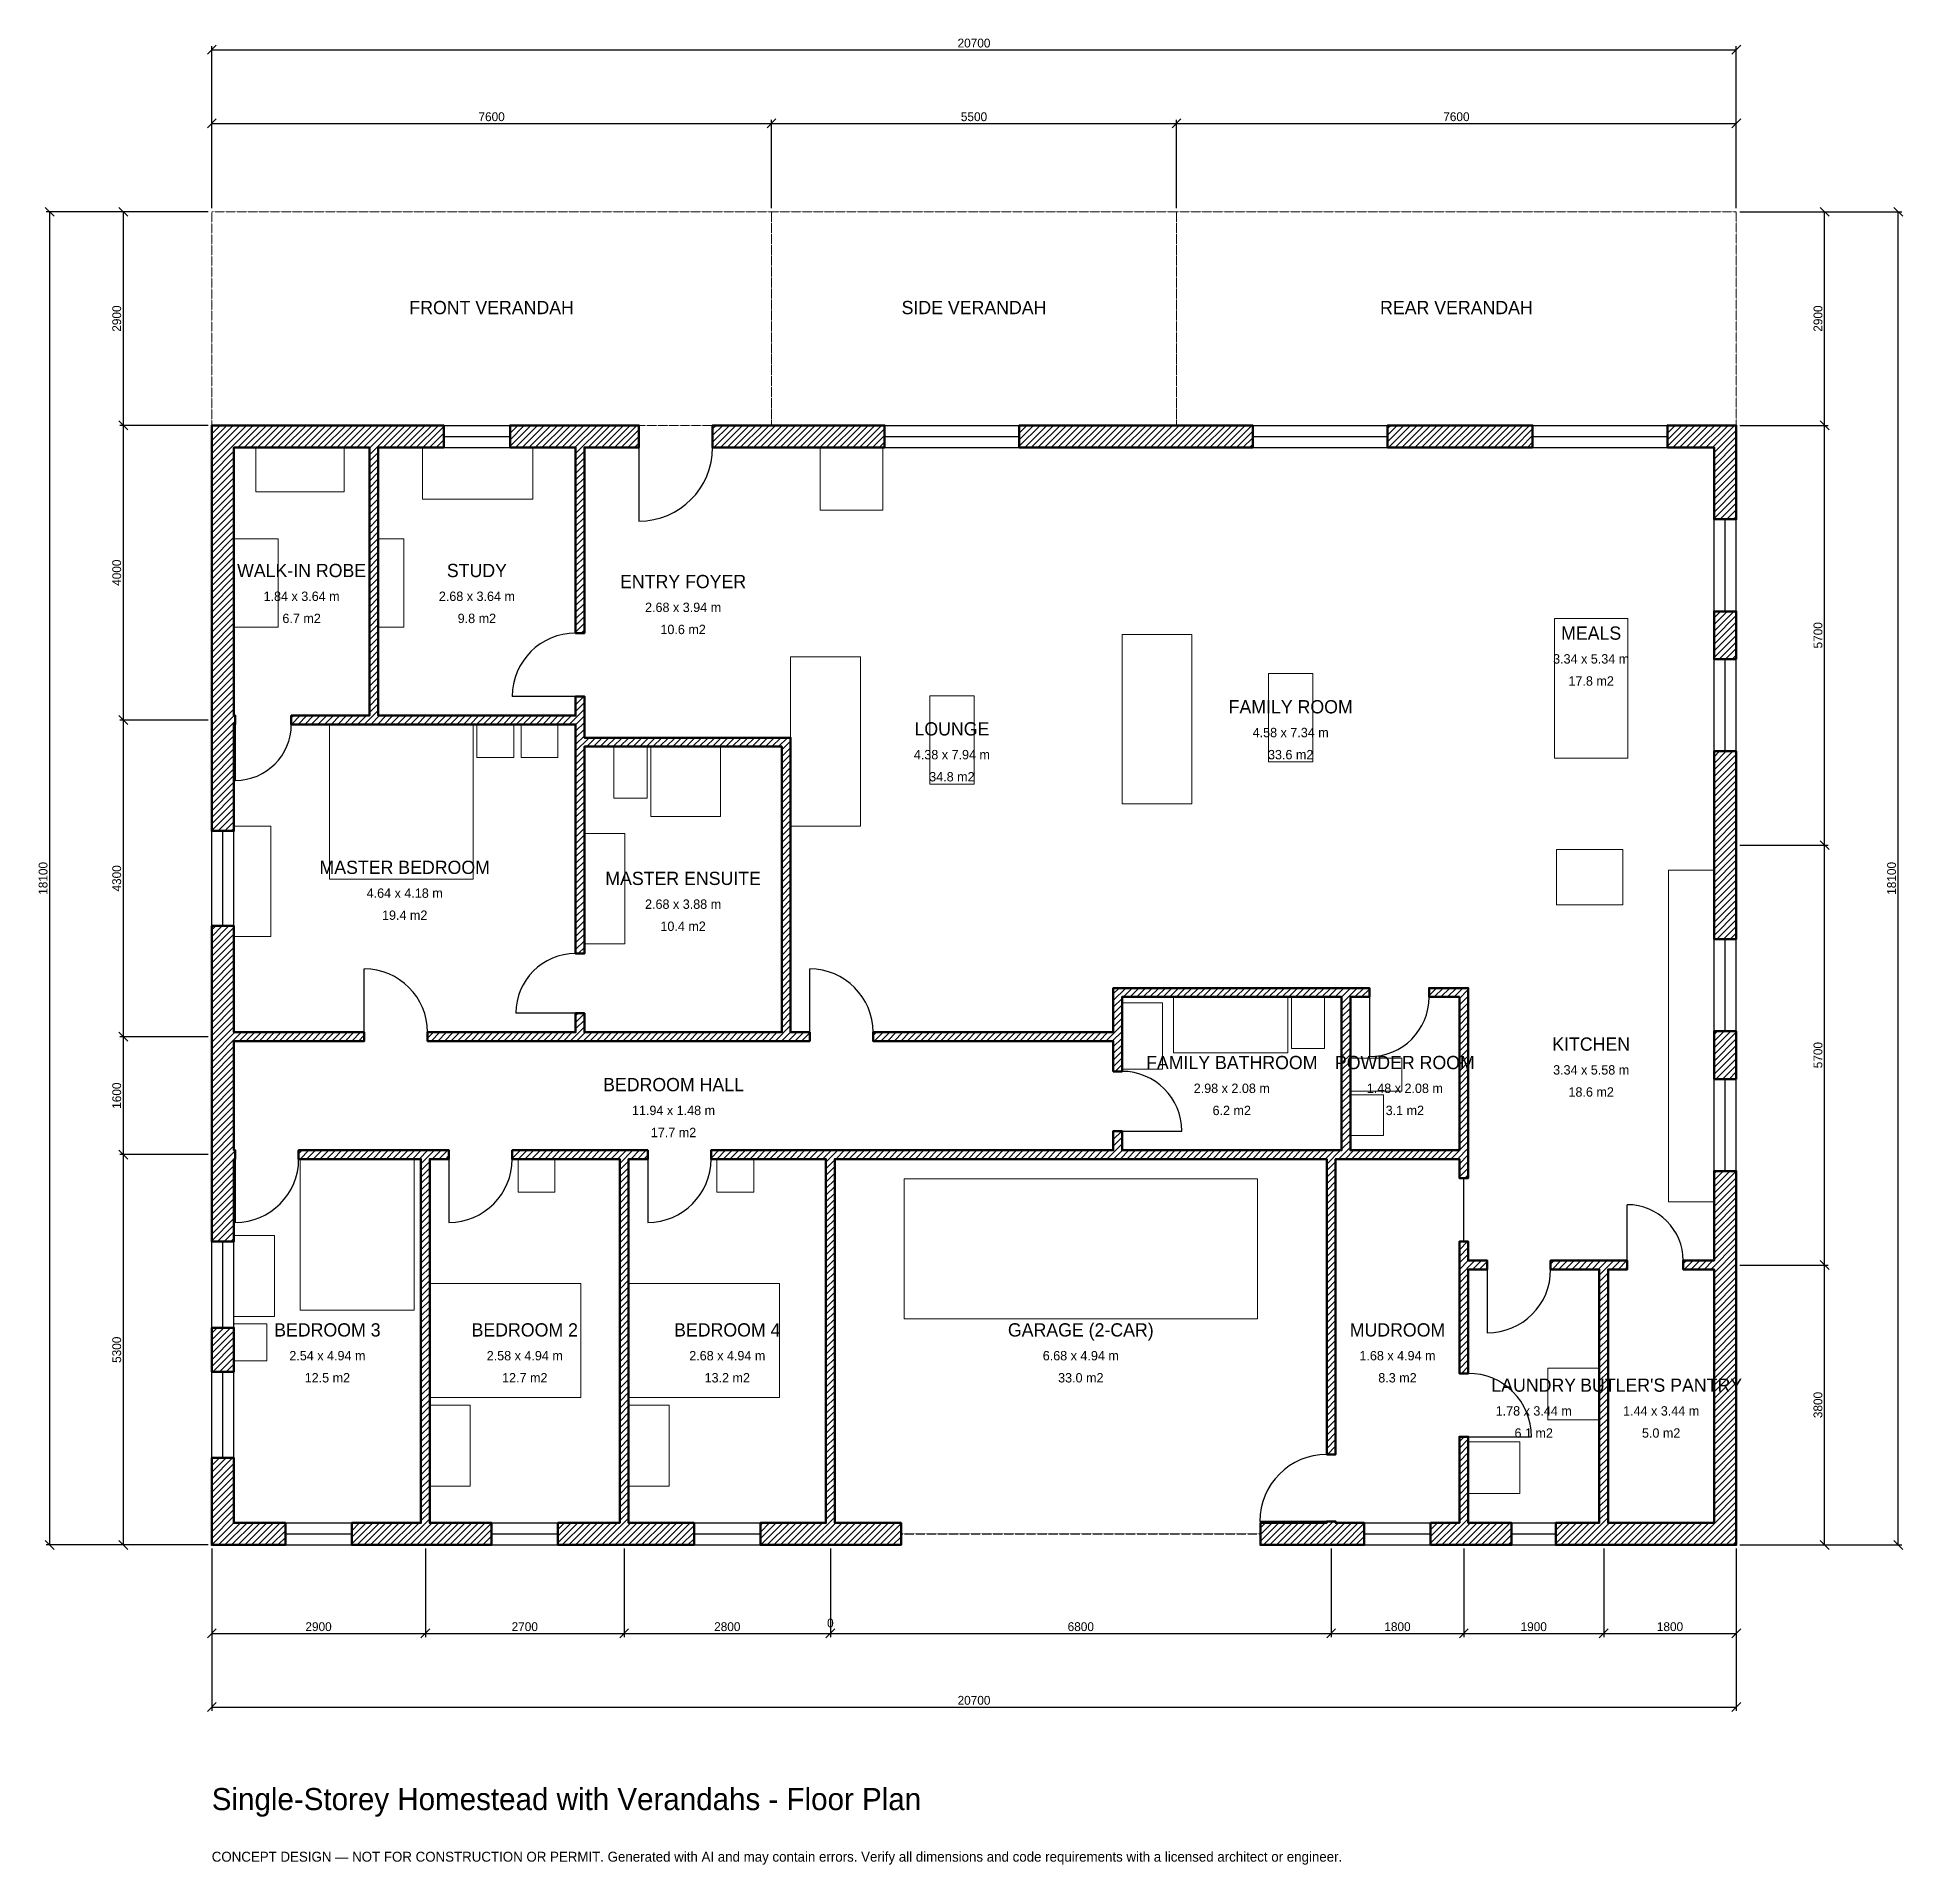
# Model space of a CAD drawing. Header units: millimetres. Extents: x -2369 to 22960, y -4341 to 20469.
import ezdxf
from ezdxf.enums import TextEntityAlignment as Align

# ---------------------------------------------------------------- set-up
doc = ezdxf.new("R2010")
doc.units = ezdxf.units.MM
doc.linetypes.add('DASHED', pattern=[1.524, 1.27, -0.254])
for name, color, linetype, lineweight in [('A-ANNO-DIMS', 1, 'Continuous', 13), ('A-ANNO-TEXT', 7, 'Continuous', 18), ('A-AREA-IDEN', 7, 'Continuous', 18), ('A-DOOR', 2, 'Continuous', 25), ('A-FLOR-FIXT', 9, 'Continuous', 13), ('A-FURN', 9, 'Continuous', 13), ('A-GLAZ', 4, 'Continuous', 25), ('A-SITE-PAVE', 8, 'Continuous', 13), ('A-WALL', 7, 'Continuous', 50), ('A-WALL-PATT', 8, 'Continuous', 13)]:
    doc.layers.add(name, color=color, linetype=linetype, lineweight=lineweight)
doc.dimstyles.new('PLAN', dxfattribs={"dimtxt": 120, "dimasz": 80, "dimexe": 50, "dimexo": 50, "dimgap": 30, "dimtad": 1, "dimdec": 0, "dimtsz": 60, "dimcen": 2.5, "dimclrd": 1, "dimclre": 1, "dimazin": 3, "dimtfac": 1, "dimtmove": 0, "dimatfit": 3})

msp = doc.modelspace()

# ---------------------------------------------------------------- hatches: boundary and pattern name
at = {"layer": 'A-WALL-PATT'}
h = msp.add_hatch(dxfattribs=at)
h.set_pattern_fill('ANSI31', color=8, scale=20)
h.paths.add_polyline_path([(5450, 0), (4700, 0), (4700, 300), (5450, 300), (5540, 300), (5540, 5240), (4080, 5240), (4080, 5360), (5540, 5360), (5660, 5360), (5920, 5360), (5920, 5240), (5660, 5240), (5660, 300), (5750, 300), (6550, 300), (6550, 0), (5750, 0), (5660, 0), (5660, -0.001), (5540, -0.001), (5540, 0), (5450, 0)])
h.paths.add_polyline_path([(3050, 0), (2960, 0), (2960, -0.001), (2840, -0.001), (2840, 0), (2750, 0), (1900, 0), (1900, 300), (2750, 300), (2840, 300), (2840, 5240), (1180, 5240), (1180, 5360), (2840, 5360), (2960, 5360), (3220, 5360), (3220, 5240), (2960, 5240), (2960, 300), (3050, 300), (3800, 300), (3800, 0), (3050, 0)])
h.paths.add_polyline_path([(300, 0), (300, -0.001), (0, -0.001), (0, 0), (-0.001, 0), (-0.001, 300), (0, 300), (0, 1181.667), (300, 1181.667), (300, 300), (1000, 300), (1000, 0), (300, 0)])
h.paths.add_polyline_path([(0, 2948.333), (300, 2948.333), (300, 2351.667), (0, 2351.667), (0, 2948.333)])
h.paths.add_polyline_path([(0, 5150), (0, 5240), (-0.001, 5240), (-0.001, 5360), (0, 5360), (0, 5450), (0, 6750), (0, 6840), (-0.001, 6840), (-0.001, 6960), (0, 6960), (0, 7050), (0, 8405), (300, 8405), (300, 7050), (300, 6960), (2070, 6960), (2070, 6840), (300, 6840), (300, 6750), (300, 5450), (300, 5360), (320, 5360), (320, 5240), (300, 5240), (300, 5150), (300, 4118.333), (0, 4118.333), (0, 5150)])
h.paths.add_polyline_path([(0, 11050), (0, 11140), (-0.001, 11140), (-0.001, 11260), (0, 11260), (0, 11350), (0, 14900), (-0.001, 14900), (-0.001, 15200), (0, 15200), (0, 15200.001), (300, 15200.001), (300, 15200), (2050, 15200), (2140, 15200), (2140, 15200.001), (2260, 15200.001), (2260, 15200), (2350, 15200), (3150, 15200), (3150, 14900), (2350, 14900), (2260, 14900), (2260, 11260), (4940, 11260), (4940, 11520), (5060, 11520), (5060, 11260), (5060, 11140), (5060, 10960), (7740, 10960), (7860, 10960), (7860, 10840), (7860, 6960), (8120, 6960), (8120, 6840), (7860, 6840), (7740, 6840), (5060, 6840), (4940, 6840), (2930, 6840), (2930, 6960), (4940, 6960), (4940, 7220), (5060, 7220), (5060, 6960), (7740, 6960), (7740, 10840), (5060, 10840), (5060, 8030), (4940, 8030), (4940, 10840), (4940, 10960), (4940, 11140), (2260, 11140), (2140, 11140), (1080, 11140), (1080, 11260), (2140, 11260), (2140, 14900), (2050, 14900), (300, 14900), (300, 11350), (300, 11260), (320, 11260), (320, 11140), (300, 11140), (300, 11050), (300, 9695), (0, 9695), (0, 11050)])
h.paths.add_polyline_path([(4850, 15200), (4940, 15200), (4940, 15200.001), (5060, 15200.001), (5060, 15200), (5150, 15200), (5800, 15200), (5800, 14900), (5150, 14900), (5060, 14900), (5060, 12380), (4940, 12380), (4940, 14900), (4850, 14900), (4050, 14900), (4050, 15200), (4850, 15200)])
h.paths.add_polyline_path([(7450, 15200), (7650, 15200), (7650, 15200), (9135, 15200), (9135, 14900), (7950, 14900), (7950, 14900), (7750, 14900), (7450, 14900), (6800, 14900), (6800, 15200), (7450, 15200)])
h.paths.add_polyline_path([(12450, 15200), (12450, 15200), (12950, 15200), (13250, 15200), (14135, 15200), (14135, 14900), (13250, 14900), (12950, 14900), (12150, 14900), (12150, 14900), (10965, 14900), (10965, 15200), (12450, 15200)])
h.paths.add_polyline_path([(16850, 15200), (17150, 15200), (17935, 15200), (17935, 14900), (17150, 14900), (16850, 14900), (15965, 14900), (15965, 15200), (16850, 15200)])
h.paths.add_polyline_path([(20400, 15200), (20400, 15200.001), (20700, 15200.001), (20700, 15200), (20700.001, 15200), (20700.001, 14900), (20700, 14900), (20700, 13925), (20400, 13925), (20400, 14900), (19765, 14900), (19765, 15200), (20400, 15200)])
h.paths.add_polyline_path([(20700, 12025), (20400, 12025), (20400, 12675), (20700, 12675), (20700, 12025)])
h.paths.add_polyline_path([(20700, 9650), (20700, 9350), (20700, 8225), (20400, 8225), (20400, 9350), (20400, 9650), (20400, 10775), (20700, 10775), (20700, 9650)])
h.paths.add_polyline_path([(20700, 6325), (20400, 6325), (20400, 6975), (20700, 6975), (20700, 6325)])
h.paths.add_polyline_path([(20700, 3950), (20700, 3860), (20700.001, 3860), (20700.001, 3740), (20700, 3740), (20700, 3650), (20700, 300), (20700.001, 300), (20700.001, 0), (20700, 0), (20700, -0.001), (20400, -0.001), (20400, 0), (19050, 0), (18960, 0), (18960, -0.001), (18840, -0.001), (18840, 0), (18750, 0), (18250, 0), (18250, 300), (18750, 300), (18840, 300), (18840, 3740), (18180, 3740), (18180, 3860), (18840, 3860), (18960, 3860), (19220, 3860), (19220, 3740), (18960, 3740), (18960, 300), (19050, 300), (20400, 300), (20400, 3650), (20400, 3740), (19980, 3740), (19980, 3860), (20400, 3860), (20400, 3950), (20400, 5075), (20700, 5075), (20700, 3950)])
h.paths.add_polyline_path([(17150, 0), (17060, 0), (17060, -0.001), (16940, -0.001), (16940, 0), (16850, 0), (16550, 0), (16550, 300), (16850, 300), (16940, 300), (16940, 1470), (17060, 1470), (17060, 300), (17150, 300), (17650, 300), (17650, 0), (17150, 0)])
h.paths.add_polyline_path([(15350, 0), (15260, 0), (15260, -0.001), (15140, -0.001), (15140, 0), (15050, 0), (14240, 0), (14240, 300), (15050, 300), (15140, 300), (15140, 320), (15260, 320), (15260, 300), (15350, 300), (15650, 300), (15650, 0), (15350, 0)])
h.paths.add_polyline_path([(8550, 0), (8460, 0), (8460, -0.001), (8340, -0.001), (8340, 0), (8250, 0), (7450, 0), (7450, 300), (8250, 300), (8340, 300), (8340, 5240), (6780, 5240), (6780, 5360), (8340, 5360), (8340, 5360), (8460, 5360), (12240, 5360), (12240, 5620), (12360, 5620), (12360, 5360), (15140, 5360), (15260, 5360), (15340, 5360), (15340, 7440), (12360, 7440), (12360, 6960), (12360, 6840), (12360, 6430), (12240, 6430), (12240, 6840), (8980, 6840), (8980, 6960), (12240, 6960), (12240, 7440), (12240, 7560), (12360, 7560), (15340, 7560), (15460, 7560), (15720, 7560), (15720, 7440), (15460, 7440), (15460, 5360), (16940, 5360), (16940, 7440), (16530, 7440), (16530, 7560), (16940, 7560), (17060, 7560), (17060, 7440), (17060, 5360), (17060, 5240), (17060, 4980), (16940, 4980), (16940, 5240), (15460, 5240), (15340, 5240), (15260, 5240), (15260, 1230), (15140, 1230), (15140, 5240), (12360, 5240), (12240, 5240), (8460, 5240), (8460, 300), (8550, 300), (9360, 300), (9360, 0), (8550, 0)])
h.paths.add_polyline_path([(17060, 3860), (17320, 3860), (17320, 3740), (17060, 3740), (17060, 2330), (16940, 2330), (16940, 3740), (16940, 3860), (16940, 4120), (17060, 4120), (17060, 3860)])

# ---------------------------------------------------------------- linework, layer by layer
at = {"layer": 'A-DOOR'}
for p, q in [((5800, 14900), (5800, 13900)), ((4940, 11520), (4080, 11520)), ((320, 11140), (320, 10380)), ((2070, 6960), (2070, 7820)), ((8120, 6960), (8120, 7820)), ((15720, 7440), (15720, 6630)), ((4940, 7220), (4130, 7220)), ((12360, 5620), (13170, 5620)), ((320, 5240), (320, 4380)), ((3220, 5240), (3220, 4380)), ((5920, 5240), (5920, 4380)), ((17000, 4120), (17000, 4980)), ((19220, 3860), (19220, 4620)), ((17320, 3740), (17320, 2880)), ((17060, 1470), (17920, 1470)), ((15140, 320), (14230, 320))]:
    msp.add_line(p, q, dxfattribs=at)
at = {"layer": 'A-DOOR', "linetype": 'DASHED'}
msp.add_line((9360, 150), (14240, 150), dxfattribs=at)
at = {"layer": 'A-DOOR'}
for centre, radius, start, end in [((5800, 14900), 1000, 270, 360), ((4940, 11520), 860, 90, 180), ((320, 11140), 760, 270, 360), ((4940, 7220), 810, 90, 180), ((2070, 6960), 860, 0, 90), ((8120, 6960), 860, 0, 90), ((15720, 7440), 810, 270, 360), ((12360, 5620), 810, 0, 90), ((320, 5240), 860, 270, 360), ((3220, 5240), 860, 270, 360), ((5920, 5240), 860, 270, 360), ((19220, 3860), 760, 0, 90), ((17320, 3740), 860, 270, 360), ((17060, 1470), 860, 0, 90), ((15140, 320), 910, 90, 180)]:
    msp.add_arc(centre, radius, start, end, dxfattribs=at)
at = {"layer": 'A-FLOR-FIXT'}
for points in [[(5460, 10140), (5910, 10140), (5910, 10840), (5460, 10840)], [(5960, 9890), (6910, 9890), (6910, 10840), (5960, 10840)], [(5060, 8160), (5610, 8160), (5610, 9660), (5060, 9660)], [(19780, 4660), (20400, 4660), (20400, 9160), (19780, 9160)], [(12360, 6460), (12910, 6460), (12910, 7360), (12360, 7360)], [(13060, 6680), (14610, 6680), (14610, 7440), (13060, 7440)], [(14660, 6740), (15110, 6740), (15110, 7440), (14660, 7440)], [(15460, 6160), (16160, 6160), (16160, 6610), (15460, 6610)], [(15460, 5560), (15910, 5560), (15910, 6110), (15460, 6110)]]:
    msp.add_lwpolyline(points, close=True, dxfattribs=at)
at = {"layer": 'A-FURN'}
for points in [[(600, 14300), (1800, 14300), (1800, 14900), (600, 14900)], [(2860, 14200), (4360, 14200), (4360, 14900), (2860, 14900)], [(8260, 14050), (9110, 14050), (9110, 14900), (8260, 14900)], [(300, 12460), (900, 12460), (900, 13660), (300, 13660)], [(2260, 12460), (2610, 12460), (2610, 13660), (2260, 13660)], [(18230, 10680), (19230, 10680), (19230, 12580), (18230, 12580)], [(12360, 10060), (13310, 10060), (13310, 12360), (12360, 12360)], [(7860, 9760), (8810, 9760), (8810, 12060), (7860, 12060)], [(14350, 10630), (14950, 10630), (14950, 11830), (14350, 11830)], [(9750, 10330), (10350, 10330), (10350, 11530), (9750, 11530)], [(1600, 9040), (3550, 9040), (3550, 11140), (1600, 11140)], [(3600, 10690), (4100, 10690), (4100, 11140), (3600, 11140)], [(4200, 10690), (4700, 10690), (4700, 11140), (4200, 11140)], [(300, 8260), (800, 8260), (800, 9760), (300, 9760)], [(18260, 8690), (19160, 8690), (19160, 9440), (18260, 9440)], [(1200, 3190), (2750, 3190), (2750, 5240), (1200, 5240)], [(4160, 4790), (4660, 4790), (4660, 5240), (4160, 5240)], [(6860, 4790), (7360, 4790), (7360, 5240), (6860, 5240)], [(9400, 3070), (14200, 3070), (14200, 4970), (9400, 4970)], [(300, 3100), (850, 3100), (850, 4200), (300, 4200)], [(2960, 2000), (5010, 2000), (5010, 3550), (2960, 3550)], [(5660, 2000), (7710, 2000), (7710, 3550), (5660, 3550)], [(300, 2500), (750, 2500), (750, 3000), (300, 3000)], [(18140, 1700), (18840, 1700), (18840, 2400), (18140, 2400)], [(2960, 800), (3510, 800), (3510, 1900), (2960, 1900)], [(5660, 800), (6210, 800), (6210, 1900), (5660, 1900)], [(17060, 700), (17760, 700), (17760, 1400), (17060, 1400)]]:
    msp.add_lwpolyline(points, close=True, dxfattribs=at)
at = {"layer": 'A-GLAZ'}
for p, q in [((3150, 15200), (4050, 15200)), ((9135, 15200), (10965, 15200)), ((14135, 15200), (15965, 15200)), ((17935, 15200), (19765, 15200)), ((3150, 15050), (4050, 15050)), ((9135, 15050), (10965, 15050)), ((14135, 15050), (15965, 15050)), ((17935, 15050), (19765, 15050)), ((3150, 14900), (4050, 14900)), ((9135, 14900), (10965, 14900)), ((14135, 14900), (15965, 14900)), ((17935, 14900), (19765, 14900)), ((20400, 12675), (20400, 13925)), ((20550, 12675), (20550, 13925)), ((20700, 12675), (20700, 13925)), ((20400, 10775), (20400, 12025)), ((20550, 10775), (20550, 12025)), ((20700, 10775), (20700, 12025)), ((0, 8405), (0, 9695)), ((150, 8405), (150, 9695)), ((300, 8405), (300, 9695)), ((20400, 6975), (20400, 8225)), ((20550, 6975), (20550, 8225)), ((20700, 6975), (20700, 8225)), ((20400, 5075), (20400, 6325)), ((20550, 5075), (20550, 6325)), ((20700, 5075), (20700, 6325)), ((0, 2948.333), (0, 4118.333)), ((150, 2948.333), (150, 4118.333)), ((300, 2948.333), (300, 4118.333)), ((0, 1181.667), (0, 2351.667)), ((150, 1181.667), (150, 2351.667)), ((300, 1181.667), (300, 2351.667)), ((1000, 300), (1900, 300)), ((3800, 300), (4700, 300)), ((6550, 300), (7450, 300)), ((15650, 300), (16550, 300)), ((17650, 300), (18250, 300)), ((1000, 150), (1900, 150)), ((1000, 0), (1900, 0)), ((3800, 150), (4700, 150)), ((3800, 0), (4700, 0)), ((6550, 150), (7450, 150)), ((6550, 0), (7450, 0)), ((15650, 150), (16550, 150)), ((15650, 0), (16550, 0)), ((17650, 150), (18250, 150)), ((17650, 0), (18250, 0))]:
    msp.add_line(p, q, dxfattribs=at)
at = {"layer": 'A-SITE-PAVE', "linetype": 'DASHED'}
for points in [[(0, 15200), (7600, 15200), (7600, 18100), (0, 18100)], [(7600, 15200), (13100, 15200), (13100, 18100), (7600, 18100)], [(13100, 15200), (20700, 15200), (20700, 18100), (13100, 18100)]]:
    msp.add_lwpolyline(points, close=True, dxfattribs=at)
at = {"layer": 'A-WALL'}
for points in [[(0, 11050), (0, 11140), (-0.001, 11140), (-0.001, 11260), (0, 11260), (0, 11350), (0, 14900), (-0.001, 14900), (-0.001, 15200), (0, 15200), (0, 15200.001), (300, 15200.001), (300, 15200), (2050, 15200), (2140, 15200), (2140, 15200.001), (2260, 15200.001), (2260, 15200), (2350, 15200), (3150, 15200), (3150, 14900), (2350, 14900), (2260, 14900), (2260, 11260), (4940, 11260), (4940, 11520), (5060, 11520), (5060, 11260), (5060, 11140), (5060, 10960), (7740, 10960), (7860, 10960), (7860, 10840), (7860, 6960), (8120, 6960), (8120, 6840), (7860, 6840), (7740, 6840), (5060, 6840), (4940, 6840), (2930, 6840), (2930, 6960), (4940, 6960), (4940, 7220), (5060, 7220), (5060, 6960), (7740, 6960), (7740, 10840), (5060, 10840), (5060, 8030), (4940, 8030), (4940, 10840), (4940, 10960), (4940, 11140), (2260, 11140), (2140, 11140), (1080, 11140), (1080, 11260), (2140, 11260), (2140, 14900), (2050, 14900), (300, 14900), (300, 11350), (300, 11260), (320, 11260), (320, 11140), (300, 11140), (300, 11050), (300, 9695), (0, 9695), (0, 11050)], [(4850, 15200), (4940, 15200), (4940, 15200.001), (5060, 15200.001), (5060, 15200), (5150, 15200), (5800, 15200), (5800, 14900), (5150, 14900), (5060, 14900), (5060, 12380), (4940, 12380), (4940, 14900), (4850, 14900), (4050, 14900), (4050, 15200), (4850, 15200)], [(7450, 15200), (7650, 15200), (7650, 15200), (9135, 15200), (9135, 14900), (7950, 14900), (7950, 14900), (7750, 14900), (7450, 14900), (6800, 14900), (6800, 15200), (7450, 15200)], [(12450, 15200), (12450, 15200), (12950, 15200), (13250, 15200), (14135, 15200), (14135, 14900), (13250, 14900), (12950, 14900), (12150, 14900), (12150, 14900), (10965, 14900), (10965, 15200), (12450, 15200)], [(16850, 15200), (17150, 15200), (17935, 15200), (17935, 14900), (17150, 14900), (16850, 14900), (15965, 14900), (15965, 15200), (16850, 15200)], [(20400, 15200), (20400, 15200.001), (20700, 15200.001), (20700, 15200), (20700.001, 15200), (20700.001, 14900), (20700, 14900), (20700, 13925), (20400, 13925), (20400, 14900), (19765, 14900), (19765, 15200), (20400, 15200)], [(20700, 12025), (20400, 12025), (20400, 12675), (20700, 12675), (20700, 12025)], [(20700, 9650), (20700, 9350), (20700, 8225), (20400, 8225), (20400, 9350), (20400, 9650), (20400, 10775), (20700, 10775), (20700, 9650)], [(0, 5150), (0, 5240), (-0.001, 5240), (-0.001, 5360), (0, 5360), (0, 5450), (0, 6750), (0, 6840), (-0.001, 6840), (-0.001, 6960), (0, 6960), (0, 7050), (0, 8405), (300, 8405), (300, 7050), (300, 6960), (2070, 6960), (2070, 6840), (300, 6840), (300, 6750), (300, 5450), (300, 5360), (320, 5360), (320, 5240), (300, 5240), (300, 5150), (300, 4118.333), (0, 4118.333), (0, 5150)], [(8550, 0), (8460, 0), (8460, -0.001), (8340, -0.001), (8340, 0), (8250, 0), (7450, 0), (7450, 300), (8250, 300), (8340, 300), (8340, 5240), (6780, 5240), (6780, 5360), (8340, 5360), (8340, 5360), (8460, 5360), (12240, 5360), (12240, 5620), (12360, 5620), (12360, 5360), (15140, 5360), (15260, 5360), (15340, 5360), (15340, 7440), (12360, 7440), (12360, 6960), (12360, 6840), (12360, 6430), (12240, 6430), (12240, 6840), (8980, 6840), (8980, 6960), (12240, 6960), (12240, 7440), (12240, 7560), (12360, 7560), (15340, 7560), (15460, 7560), (15720, 7560), (15720, 7440), (15460, 7440), (15460, 5360), (16940, 5360), (16940, 7440), (16530, 7440), (16530, 7560), (16940, 7560), (17060, 7560), (17060, 7440), (17060, 5360), (17060, 5240), (17060, 4980), (16940, 4980), (16940, 5240), (15460, 5240), (15340, 5240), (15260, 5240), (15260, 1230), (15140, 1230), (15140, 5240), (12360, 5240), (12240, 5240), (8460, 5240), (8460, 300), (8550, 300), (9360, 300), (9360, 0), (8550, 0)], [(20700, 6325), (20400, 6325), (20400, 6975), (20700, 6975), (20700, 6325)], [(3050, 0), (2960, 0), (2960, -0.001), (2840, -0.001), (2840, 0), (2750, 0), (1900, 0), (1900, 300), (2750, 300), (2840, 300), (2840, 5240), (1180, 5240), (1180, 5360), (2840, 5360), (2960, 5360), (3220, 5360), (3220, 5240), (2960, 5240), (2960, 300), (3050, 300), (3800, 300), (3800, 0), (3050, 0)], [(5450, 0), (4700, 0), (4700, 300), (5450, 300), (5540, 300), (5540, 5240), (4080, 5240), (4080, 5360), (5540, 5360), (5660, 5360), (5920, 5360), (5920, 5240), (5660, 5240), (5660, 300), (5750, 300), (6550, 300), (6550, 0), (5750, 0), (5660, 0), (5660, -0.001), (5540, -0.001), (5540, 0), (5450, 0)], [(20700, 3950), (20700, 3860), (20700.001, 3860), (20700.001, 3740), (20700, 3740), (20700, 3650), (20700, 300), (20700.001, 300), (20700.001, 0), (20700, 0), (20700, -0.001), (20400, -0.001), (20400, 0), (19050, 0), (18960, 0), (18960, -0.001), (18840, -0.001), (18840, 0), (18750, 0), (18250, 0), (18250, 300), (18750, 300), (18840, 300), (18840, 3740), (18180, 3740), (18180, 3860), (18840, 3860), (18960, 3860), (19220, 3860), (19220, 3740), (18960, 3740), (18960, 300), (19050, 300), (20400, 300), (20400, 3650), (20400, 3740), (19980, 3740), (19980, 3860), (20400, 3860), (20400, 3950), (20400, 5075), (20700, 5075), (20700, 3950)], [(17060, 3860), (17320, 3860), (17320, 3740), (17060, 3740), (17060, 2330), (16940, 2330), (16940, 3740), (16940, 3860), (16940, 4120), (17060, 4120), (17060, 3860)], [(0, 2948.333), (300, 2948.333), (300, 2351.667), (0, 2351.667), (0, 2948.333)], [(17150, 0), (17060, 0), (17060, -0.001), (16940, -0.001), (16940, 0), (16850, 0), (16550, 0), (16550, 300), (16850, 300), (16940, 300), (16940, 1470), (17060, 1470), (17060, 300), (17150, 300), (17650, 300), (17650, 0), (17150, 0)], [(300, 0), (300, -0.001), (0, -0.001), (0, 0), (-0.001, 0), (-0.001, 300), (0, 300), (0, 1181.667), (300, 1181.667), (300, 300), (1000, 300), (1000, 0), (300, 0)], [(15350, 0), (15260, 0), (15260, -0.001), (15140, -0.001), (15140, 0), (15050, 0), (14240, 0), (14240, 300), (15050, 300), (15140, 300), (15140, 320), (15260, 320), (15260, 300), (15350, 300), (15650, 300), (15650, 0), (15350, 0)]]:
    msp.add_lwpolyline(points, close=True, dxfattribs=at)

# ---------------------------------------------------------------- texts
at = {"layer": 'A-ANNO-TEXT'}
for s, height, p in [('Single-Storey Homestead with Verandahs - Floor Plan', 300, (0, -3600)), ('CONCEPT DESIGN — NOT FOR CONSTRUCTION OR PERMIT. Generated with AI and may contain errors. Verify all dimensions and code requirements with a licensed architect or engineer.', 135, (0, -4300))]:
    msp.add_text(s, height=height, dxfattribs=at).set_placement(p)
at = {"layer": 'A-AREA-IDEN'}
for s, height, p in [('FRONT VERANDAH', 180, (3800, 16800)), ('SIDE VERANDAH', 180, (10350, 16800)), ('REAR VERANDAH', 180, (16900, 16800)), ('WALK-IN ROBE', 180, (1220, 13230)), ('STUDY', 180, (3600, 13230)), ('ENTRY FOYER', 180, (6400, 13080)), ('1.84 x 3.64 m', 127.5, (1220, 12880)), ('2.68 x 3.64 m', 127.5, (3600, 12880)), ('2.68 x 3.94 m', 127.5, (6400, 12730)), ('6.7 m2', 127.5, (1220, 12580)), ('9.8 m2', 127.5, (3600, 12580)), ('10.6 m2', 127.5, (6400, 12430)), ('MEALS', 180, (18730, 12380)), ('3.34 x 5.34 m', 127.5, (18730, 12030)), ('17.8 m2', 127.5, (18730, 11730)), ('FAMILY ROOM', 180, (14650, 11380)), ('LOUNGE', 180, (10050, 11080)), ('4.58 x 7.34 m', 127.5, (14650, 11030)), ('4.38 x 7.94 m', 127.5, (10050, 10730)), ('33.6 m2', 127.5, (14650, 10730)), ('34.8 m2', 127.5, (10050, 10430)), ('MASTER BEDROOM', 180, (2620, 9200)), ('MASTER ENSUITE', 180, (6400, 9050)), ('4.64 x 4.18 m', 127.5, (2620, 8850)), ('19.4 m2', 127.5, (2620, 8550)), ('2.68 x 3.88 m', 127.5, (6400, 8700)), ('10.4 m2', 127.5, (6400, 8400)), ('KITCHEN', 180, (18730, 6800)), ('FAMILY BATHROOM', 180, (13850, 6550)), ('POWDER ROOM', 180, (16200, 6550)), ('BEDROOM HALL', 180, (6270, 6250)), ('3.34 x 5.58 m', 127.5, (18730, 6450)), ('2.98 x 2.08 m', 127.5, (13850, 6200)), ('1.48 x 2.08 m', 127.5, (16200, 6200)), ('18.6 m2', 127.5, (18730, 6150)), ('11.94 x 1.48 m', 127.5, (6270, 5900)), ('6.2 m2', 127.5, (13850, 5900)), ('3.1 m2', 127.5, (16200, 5900)), ('17.7 m2', 127.5, (6270, 5600)), ('BEDROOM 3', 180, (1570, 2920)), ('BEDROOM 2', 180, (4250, 2920)), ('BEDROOM 4', 180, (7000, 2920)), ('GARAGE (2-CAR)', 180, (11800, 2920)), ('MUDROOM', 180, (16100, 2920)), ('2.54 x 4.94 m', 127.5, (1570, 2570)), ('2.58 x 4.94 m', 127.5, (4250, 2570)), ('2.68 x 4.94 m', 127.5, (7000, 2570)), ('6.68 x 4.94 m', 127.5, (11800, 2570)), ('1.68 x 4.94 m', 127.5, (16100, 2570)), ('12.5 m2', 127.5, (1570, 2270)), ('12.7 m2', 127.5, (4250, 2270)), ('13.2 m2', 127.5, (7000, 2270)), ('33.0 m2', 127.5, (11800, 2270)), ('8.3 m2', 127.5, (16100, 2270)), ('LAUNDRY', 180, (17950, 2170)), ("BUTLER'S PANTRY", 180, (19680, 2170)), ('1.78 x 3.44 m', 127.5, (17950, 1820)), ('1.44 x 3.44 m', 127.5, (19680, 1820)), ('6.1 m2', 127.5, (17950, 1520)), ('5.0 m2', 127.5, (19680, 1520))]:
    msp.add_text(s, height=height, dxfattribs=at).set_placement(p, align=Align.MIDDLE_CENTER)

# ---------------------------------------------------------------- dimensions: what is measured, and where the dimension line sits
at = {"layer": 'A-ANNO-DIMS'}
for base, p1, p2, text in [((0, 20300), (0, 18100), (20700, 18100), '20700'), ((0, 19300), (0, 18100), (7600, 18100), '7600'), ((7600, 19300), (7600, 18100), (13100, 18100), '5500'), ((13100, 19300), (13100, 18100), (20700, 18100), '7600'), ((0, -1200), (0, 0), (2900, 0), '2900'), ((0, -2200), (0, 0), (20700, 0), '20700'), ((2900, -1200), (2900, 0), (5600, 0), '2700'), ((5600, -1200), (5600, 0), (8400, 0), '2800'), ((8400, -1200), (8400, 0), (8400, 0), '0'), ((8400, -1200), (8400, 0), (15200, 0), '6800'), ((15200, -1200), (15200, 0), (17000, 0), '1800'), ((17000, -1200), (17000, 0), (18900, 0), '1900'), ((18900, -1200), (18900, 0), (20700, 0), '1800')]:
    msp.add_linear_dim(base=base, p1=p1, p2=p2, text=text, dimstyle='PLAN', dxfattribs=at).render()
for base, p1, p2, text in [((-2200, 0), (0, 0), (0, 18100), '18100'), ((-1200, 15200), (0, 15200), (0, 18100), '2900'), ((21900, 15200), (20700, 15200), (20700, 18100), '2900'), ((22900, 0), (20700, 0), (20700, 18100), '18100'), ((-1200, 11200), (0, 11200), (0, 15200), '4000'), ((21900, 9500), (20700, 9500), (20700, 15200), '5700'), ((-1200, 6900), (0, 6900), (0, 11200), '4300'), ((21900, 3800), (20700, 3800), (20700, 9500), '5700'), ((-1200, 5300), (0, 5300), (0, 6900), '1600'), ((-1200, 0), (0, 0), (0, 5300), '5300'), ((21900, 0), (20700, 0), (20700, 3800), '3800')]:
    msp.add_linear_dim(base=base, p1=p1, p2=p2, angle=90, text=text, dimstyle='PLAN', dxfattribs=at).render()

doc.saveas('drawing.dxf')
